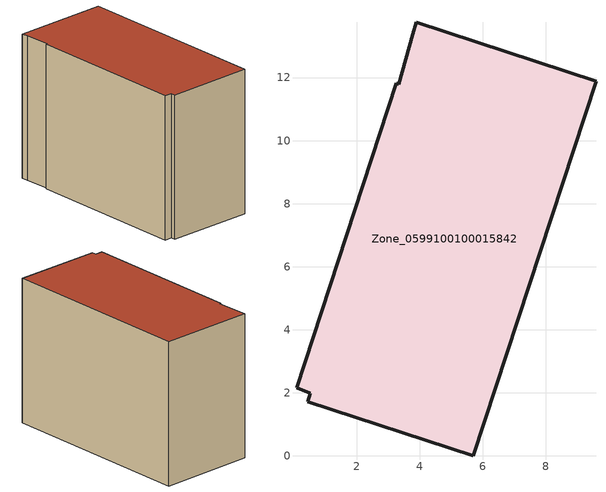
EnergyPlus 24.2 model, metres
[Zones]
Zone_0599100100015842
 floor ground (C_G): 5.7,0 0.45,1.72 0.53,1.99 0.09,2.16 3.26,11.82 3.33,11.79 3.79,13.38 3.89,13.76 9.6,11.89 z0
 wall outside (C_F): 5.7,0 9.6,11.89 3.89,13.76 3.79,13.38 3.33,11.79 3.26,11.82 0.09,2.16 0.53,1.99 0.45,1.72 5.7,0 z0:9.11
 roof outside (C_R): 0.45,1.72 5.7,0 9.6,11.89 3.89,13.76 3.79,13.38 3.33,11.79 3.26,11.82 0.09,2.16 0.53,1.99 z9.11
[BUILDING]
Pand.0599100100015842: North Axis=0; Terrain=City; Loads Convergence Tolerance Value=0.04; Temperature Convergence Tolerance Value=0.4; Solar Distribution=FullExterior; Maximum Number of Warmup Days=25; Minimum Number of Warmup Days=1
[Site:Location]
Rotterdam.The.Hague.AP_ZH_NLD Design_Conditions: Latitude=51.96; Longitude=4.45; Time Zone=1; Elevation=-4.5
[SITE:GROUNDTEMPERATURE:BUILDINGSURFACE]
18, 18, 18, 18, 18, 18, 18, 18, 18, 18, 18, 18
[MATERIAL] Thermal Absorptance=0.9; Solar Absorptance=0.7; Visible Absorptance=0.7
Name | Roughness | Thickness | Conductivity | Density | Specific Heat
G.TC.2015-2018 | MediumSmooth | 0.15 | 0.0428571 | 540 | 1210
F.TC.2015-2018 | Rough | 0.3 | 0.0666667 | 1920 | 840
R.TC.2015-2018 | MediumRough | 0.2 | 0.0333333 | 1500 | 1000
[CONSTRUCTION]
C_G: G.TC.2015-2018
C_F: F.TC.2015-2018
C_R: R.TC.2015-2018
[ZONE]
Zone_0599100100015842: Type=1; Multiplier=1; Ceiling Height=Autocalculate; Volume=Autocalculate; Floor Area=autocalculate; Part of Total Floor Area=Yes
[ZONEINFILTRATION:DESIGNFLOWRATE]
Infil_Zone_0599100100015842: Zone or ZoneList or Space or SpaceList=Zone_0599100100015842; Schedule=AlwaysOn; Design Flow Rate Calculation Method=Flow/Area; Flow Rate per Floor Area=0.0015; Constant Term Coefficient=1; Temperature Term Coefficient=0; Velocity Term Coefficient=0; Velocity Squared Term Coefficient=0
[HVACTEMPLATE:ZONE:IDEALLOADSAIRSYSTEM]
Zone_0599100100015842: Maximum Heating Supply Air Temperature=50; Minimum Cooling Supply Air Temperature=13; Maximum Heating Supply Air Humidity Ratio=0.0156; Minimum Cooling Supply Air Humidity Ratio=0.0077; Heating Limit=NoLimit; Cooling Limit=NoLimit; Dehumidification Control Type=ConstantSensibleHeatRatio; Cooling Sensible Heat Ratio=0.7; Dehumidification Setpoint=60; Humidification Control Type=None; Humidification Setpoint=30; Outdoor Air Method=None; Outdoor Air Flow Rate per Person=0.00944; Outdoor Air Flow Rate per Zone Floor Area=0; Outdoor Air Flow Rate per Zone=0; Demand Controlled Ventilation Type=None; Outdoor Air Economizer Type=NoEconomizer; Heat Recovery Type=None; Sensible Heat Recovery Effectiveness=0.7; Latent Heat Recovery Effectiveness=0.65
[ZONECONTROL:THERMOSTAT]
ThermostatControl_Zone_0599100100015842: Zone or ZoneList=Zone_0599100100015842; Control Type Schedule=DualSetpointControlType; Control 1=Thermostat_Zone_0599100100015842; Temperature Difference Between Cutout And Setpoint=0
[THERMOSTATSETPOINT:DUALSETPOINT]
Thermostat_Zone_0599100100015842: Heating Setpoint Temperature Schedule=HeatingSetpoint_Zone_0599100100015842; Cooling Setpoint Temperature Schedule=CoolingSetpoint_Zone_0599100100015842
[SCHEDULE:COMPACT]
HeatingSetpoint_Zone_0599100100015842: Through: 12/31, For: AllDays, Until: 24:00, 21
CoolingSetpoint_Zone_0599100100015842: Through: 12/31, For: AllDays, Until: 24:00, 24
DualSetpointControlType: Through: 12/31, For: AllDays, Until: 24:00, 4
AlwaysOn: Through: 12/31, For: AllDays, Until: 24:00, 1
